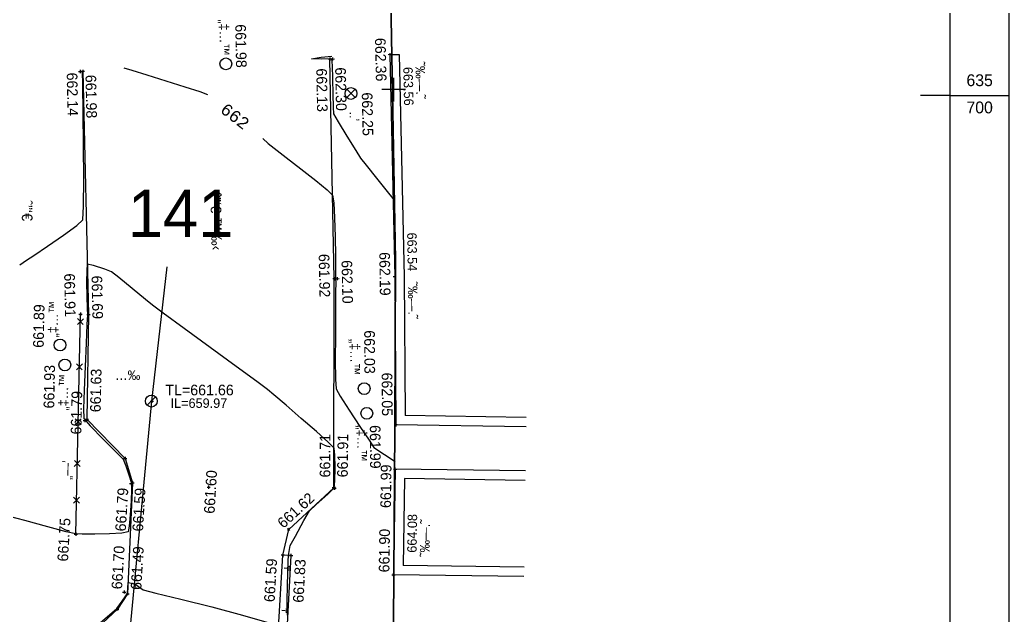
# Model space of a CAD drawing. Header units: millimetres. Extents: x 219878 to 220078, y 635585 to 635737.
# Drawn here: x 219959.2 to 220001.03, y 635677.78 to 635702.95 of the extents above; entities that cross this region are included whole.
import ezdxf
from ezdxf.enums import TextEntityAlignment as Align

# ---------------------------------------------------------------- set-up
doc = ezdxf.new("R2010")
doc.units = ezdxf.units.MM
for name, color, linetype in [('1201', 7, 'Continuous'), ('1202', 7, 'Continuous'), ('1502', 7, 'Continuous'), ('1511', 7, 'Continuous'), ('1602', 240, 'Continuous'), ('1603', 240, 'Continuous'), ('2401', 5, 'Continuous'), ('2404', 2, 'Continuous'), ('2418', 252, 'Continuous'), ('2511', 7, 'Continuous'), ('2602', 4, 'Continuous'), ('2603', 7, 'Continuous'), ('3906', 5, 'Continuous'), ('4402', 2, 'Continuous'), ('4801', 40, 'Byuv'), ('4804', 40, 'Continuous'), ('CONTINTERMEDIATE', 8, 'Continuous'), ('CONTPRINCIPAL', 8, 'Continuous'), ('CONTREGULAR', 8, 'Continuous')]:
    doc.layers.add(name, color=color, linetype=linetype)
doc.styles.add('HEBTXT', font='hebtxt')
doc.styles.add('MAVAT_HEBTXT', font='HEBTXT')
doc.styles.add('MONOTXT', font='monotxt')
doc.styles.add('mvt-mirym', font='mvt-mirym.shx')
doc.styles.add('TRHEBTXT', font='HEBTXT')
doc.linetypes.add('Byuv', pattern='A,36,-12,["chuc",mvt-mirym,S=3,R=0,X=0,Y=-1.5],-1.5', length=49.5)

# ---------------------------------------------------------------- blocks, each defined once
blk = doc.blocks.new('1502')
for points in [[(-0.27, 0), (0.27, 0)], [(0, 0.27), (0, -0.27)]]:
    blk.add_lwpolyline(points)
at = {"style": 'HEBTXT'}
blk.add_attdef('NAME', text='', height=1.6, dxfattribs=at).set_placement((0, 0.6), align=Align.CENTER)
blk.add_attdef('ELEV', text='', height=1.8, dxfattribs=at).set_placement((0, -0.6), align=Align.TOP_CENTER)
blk = doc.blocks.new('4801')
at = {"style": 'HEBTXT'}
blk.add_attdef('NUMBER', text='', height=1.6, dxfattribs=at).set_placement((0, 0.8), align=Align.CENTER)
for tag, p in [('DESC', (0, -0.8)), ('DIAM', (0, -3))]:
    blk.add_attdef(tag, text='', height=1.6, dxfattribs=at).set_placement(p, align=Align.TOP_CENTER)
at = {"style": 'HEBTXT', "flags": 1}
for tag, p in [('IL_IN', (0, -5.2)), ('IL_OUT', (0, -7.4)), ('MATERIAL', (0, -9.6)), ('SLOPE', (0, -11.8))]:
    blk.add_attdef(tag, text='', height=1.6, dxfattribs=at).set_placement(p, align=Align.TOP_CENTER)
blk = doc.blocks.new('4804')
blk.add_lwpolyline([(0.71, 0.71), (-0.71, -0.71)])
blk.add_circle((0, 0), 1)
at = {"style": 'HEBTXT'}
blk.add_attdef('NAME', text='', height=1.6, dxfattribs=at).set_placement((0, 1.4), align=Align.CENTER)
for tag, height, p in [('ELEV', 1.8, (0, -1.4)), ('D_NAME', 1.6, (0, -5.8)), ('NUMBER', 1.6, (0, -8))]:
    blk.add_attdef(tag, text='', height=height, dxfattribs=at).set_placement(p, align=Align.TOP_CENTER)
for tag, flags, p in [('DESC', 8, (0, -3.6)), ('COVER', 1, (0, -10.2)), ('MATERIAL', 1, (0, -12.4)), ('TL', 1, (0, -14.6)), ('IL', 1, (0, -16.8)), ('MANH_TYPE', 1, (0, -19))]:
    blk.add_attdef(tag, text='', height=1.6, dxfattribs=dict(at, flags=flags)).set_placement(p, align=Align.TOP_CENTER)
blk = doc.blocks.new('3906')
blk.add_circle((0, 0), 1)
at = {"style": 'HEBTXT'}
blk.add_attdef('NAME', text='', height=1.6, dxfattribs=at).set_placement((0, 1.4), align=Align.CENTER)
blk.add_attdef('ELEV', text='', height=1.8, dxfattribs=at).set_placement((0, -1.4), align=Align.TOP_CENTER)
for tag, flags, p in [('DESC', 8, (0, -3.6)), ('D_NAME', 1, (0, -5.8))]:
    blk.add_attdef(tag, text='', height=1.6, dxfattribs=dict(at, flags=flags)).set_placement(p, align=Align.TOP_CENTER)
blk = doc.blocks.new('4402')
for p, q in [((-0.71, -0.71), (0.71, 0.71)), ((-0.71, 0.71), (0.71, -0.71))]:
    blk.add_line(p, q)
blk.add_circle((0, 0), 1)
at = {"style": 'HEBTXT'}
blk.add_attdef('NAME', text='', height=1.6, dxfattribs=at).set_placement((0, 1.6), align=Align.CENTER)
for tag, height, p in [('ELEV', 1.8, (0, -1.6)), ('DESC', 1.6, (0, -4)), ('NUMBER', 1.6, (0, -6.2)), ('D_NAME', 1.6, (0, -8.4))]:
    blk.add_attdef(tag, text='', height=height, dxfattribs=at).set_placement(p, align=Align.TOP_CENTER)
blk = doc.blocks.new('2401')
at = {"style": 'HEBTXT', "flags": 8}
blk.add_attdef('COVER_TYPE', text='', height=1.8, dxfattribs=at).set_placement((0, 0.6), align=Align.CENTER)
blk = doc.blocks.new('2511')
at = {"style": 'HEBTXT', "flags": 8}
blk.add_attdef('TYPE', text='', height=1.6, dxfattribs=at).set_placement((0, 0.6), align=Align.CENTER)
blk = doc.blocks.new('2603-X')
for points in [[(-0.5, 0.5), (0.5, -0.5)], [(-0.5, -0.5), (0.5, 0.5)]]:
    blk.add_lwpolyline(points)
blk = doc.blocks.new('1511')
for points in [[(-0.8, 0), (-0.8, 1.2)], [(0, 0), (0, 3.2)], [(0.8, 0), (0.8, 1.2)]]:
    blk.add_lwpolyline(points)
blk = doc.blocks.new('2602')
at = {"style": 'HEBTXT'}
blk.add_attdef('HEIGHT', text='', height=1.6, dxfattribs=at).set_placement((-0.9, 0.6), align=Align.RIGHT)
at = {"style": 'HEBTXT', "flags": 8}
blk.add_attdef('FENCE_TYPE', (0.9, 0.6), '', height=1.6, dxfattribs=at)
blk = doc.blocks.new('1603')
at = {"style": 'HEBTXT'}
blk.add_attdef('PARCEL_NUM', text='', height=2.4, dxfattribs=at).set_placement((0, 1), align=Align.CENTER)
at = {"style": 'HEBTXT', "flags": 1}
for tag, p in [('LOT_NUM', (0, -1)), ('GUSH_SUFFI', (0, -3.2)), ('LEGAL_AREA', (0, -5.4)), ('ANALYTIC', (0, -7.6))]:
    blk.add_attdef(tag, text='', height=1.6, dxfattribs=at).set_placement(p, align=Align.TOP_CENTER)

msp = doc.modelspace()

# ---------------------------------------------------------------- linework, layer by layer
at = {"layer": '1201'}
for p, q in [((219975, 635700.5), (219975, 635699.5)), ((219975.5, 635700), (219974.5, 635700)), ((219998.533, 635699.748), (219997.283, 635699.748)), ((219998.533, 635699.748), (220001.033, 635699.748))]:
    msp.add_line(p, q, dxfattribs=at)
at = {"layer": '1202'}
for points in [[(219878.333, 635608.182), (220001.033, 635608.182), (220001.033, 635736.707), (219878.333, 635736.707), (219878.333, 635608.182)], [(219880.833, 635610.682), (219998.533, 635610.682), (219998.533, 635734.207), (219880.833, 635734.207), (219880.833, 635610.682)]]:
    msp.add_lwpolyline(points, dxfattribs=at)
at = {"layer": '1602'}
for points in [[(220001.033, 635675.361), (219999.54, 635675.4), (219999.19, 635670.68), (219974.96, 635671.27), (219975.05, 635685.69), (219975.08, 635692.8), (219974.69, 635714.77), (219973.97, 635731.44), (219973.727, 635736.707)], [(219974.69, 635714.77), (219975.08, 635692.8), (219975.05, 635685.69), (219974.96, 635671.27)]]:
    msp.add_lwpolyline(points, dxfattribs=at)
at = {"layer": '2404'}
for points in [[(219966.913, 635639.749), (219969.163, 635650.886), (219967.751, 635652.912), (219967.531, 635653.726), (219968.026, 635657.129), (219969.134, 635665.133), (219969.894, 635673.231), (219970.319, 635680.313), (219970.569, 635681.403), (219972.478, 635683.158), (219972.493, 635691.997), (219972.309, 635701.291)], [(219961.861, 635700.776), (219962.101, 635690.49), (219962.027, 635686.062), (219963.655, 635684.405), (219963.967, 635683.379), (219963.75, 635678.685), (219963.322, 635678.037), (219961.649, 635676.469)]]:
    msp.add_lwpolyline(points, dxfattribs=at)
at = {"layer": '2418'}
for points in [[(219970.292, 635673.176), (219970.672, 635680.302)], [(219970.672, 635680.302), (219970.319, 635680.313)]]:
    msp.add_lwpolyline(points, dxfattribs=at)
at = {"layer": '2511'}
msp.add_lwpolyline([(219961.562, 635681.206), (219961.764, 635690.502)], dxfattribs=at)
at = {"layer": '2602'}
for points in [[(219974.838, 635701.48), (219975.238, 635701.489)], [(219974.838, 635701.48), (219975.049, 635692.081), (219975.09, 635685.823)], [(219975.238, 635701.489), (219975.449, 635692.087), (219975.487, 635686.217)], [(219980.607, 635686.143), (219975.487, 635686.217)], [(219980.602, 635685.743), (219975.09, 635685.823)], [(219975.066, 635683.956), (219975.001, 635679.487)], [(219980.578, 635683.876), (219975.066, 635683.956)], [(219975.46, 635683.55), (219975.407, 635679.881)], [(219980.572, 635683.476), (219975.46, 635683.55)], [(219980.518, 635679.807), (219975.407, 635679.881)], [(219980.513, 635679.407), (219975.001, 635679.487)]]:
    msp.add_lwpolyline(points, dxfattribs=at)
at = {"layer": '4801', "ltscale": 0.1}
msp.add_lwpolyline([(219965.408, 635692.502), (219964.76, 635686.83), (219961.34, 635650.63), (219969.05, 635649.521)], dxfattribs=at)
at = {"layer": 'CONTINTERMEDIATE'}
msp.add_lwpolyline([(219962.414, 635677.296), (219962.986, 635677.79), (219963.292, 635678.058), (219963.524, 635678.37), (219963.745, 635678.691), (219963.772, 635679.157), (219964.063, 635679.099), (219964.41, 635678.85), (219964.946, 635678.713), (219966.001, 635678.452), (219967.311, 635678.123), (219968.612, 635677.781), (219969.643, 635677.479)], dxfattribs=at)
at = {"layer": 'CONTPRINCIPAL'}
for points in [[(219959.193, 635692.599), (219959.485, 635692.789), (219959.788, 635692.991), (219960.373, 635693.383), (219961.043, 635693.845), (219961.603, 635694.256), (219961.855, 635694.494), (219961.896, 635695.07), (219961.906, 635696.209), (219961.896, 635697.63), (219961.876, 635699.052), (219961.856, 635700.195), (219961.847, 635700.778)], [(219963.599, 635700.928), (219963.928, 635700.826), (219964.571, 635700.627), (219965.371, 635700.378), (219966.171, 635700.126), (219966.81, 635699.917), (219967.131, 635699.798)], [(219969.469, 635697.938), (219969.691, 635697.722), (219969.949, 635697.524), (219970.457, 635697.137), (219971.086, 635696.654), (219971.709, 635696.165), (219972.197, 635695.763), (219972.423, 635695.539), (219972.469, 635695.22), (219972.502, 635694.581), (219972.524, 635693.781), (219972.539, 635692.978), (219972.547, 635692.333), (219972.552, 635692.004), (219972.555, 635691.851), (219972.552, 635691.433), (219972.545, 635690.615), (219972.539, 635689.596), (219972.538, 635688.578), (219972.547, 635687.761), (219972.572, 635687.347), (219972.744, 635687.032), (219973.121, 635686.441), (219973.571, 635685.761), (219973.962, 635685.176), (219974.164, 635684.874), (219974.622, 635684.567), (219975.074, 635684.27)]]:
    msp.add_lwpolyline(points, dxfattribs=at)
at = {"layer": 'CONTREGULAR'}
for points in [[(219974.977, 635695.397), (219974.739, 635695.696), (219974.298, 635696.251), (219973.857, 635696.807), (219973.623, 635697.109), (219973.415, 635697.432), (219973.036, 635698.035), (219972.665, 635698.642), (219972.481, 635698.976), (219972.461, 635699.261), (219972.449, 635699.816), (219972.439, 635700.461), (219972.423, 635701.015), (219972.396, 635701.297), (219971.957, 635701.296), (219971.533, 635701.299), (219971.941, 635701.376), (219972.393, 635701.415)], [(219970.534, 635677.709), (219970.508, 635677.943), (219970.503, 635678.412), (219970.513, 635678.999), (219970.53, 635679.588), (219970.547, 635680.061), (219970.556, 635680.302), (219970.633, 635680.719), (219970.848, 635681.124), (219971.211, 635681.786), (219971.44, 635682.183), (219971.73, 635682.452), (219972.215, 635682.888), (219972.489, 635683.166), (219972.514, 635683.459), (219972.525, 635684.008), (219972.517, 635684.555), (219972.484, 635684.841), (219972.24, 635685.086), (219971.736, 635685.541), (219971.099, 635686.1), (219970.457, 635686.654), (219969.938, 635687.096), (219969.671, 635687.319), (219969.224, 635687.652), (219968.343, 635688.299), (219967.244, 635689.103), (219966.145, 635689.906), (219965.263, 635690.552), (219964.813, 635690.883), (219964.509, 635691.129), (219963.947, 635691.591), (219963.383, 635692.05), (219963.075, 635692.291), (219962.79, 635692.407), (219962.318, 635692.57), (219962.05, 635692.619), (219962.024, 635692.362), (219962.022, 635691.854), (219962.033, 635691.259), (219962.047, 635690.746), (219962.053, 635690.481), (219962.036, 635690.075), (219961.998, 635689.278), (219961.953, 635688.286), (219961.915, 635687.295), (219961.896, 635686.5), (219961.91, 635686.097), (219962.173, 635685.78), (219962.719, 635685.224), (219963.276, 635684.673), (219963.569, 635684.37), (219963.677, 635684.095), (219963.833, 635683.631), (219963.915, 635683.347), (219963.914, 635683.091), (219963.898, 635682.594), (219963.869, 635682.021), (219963.827, 635681.534), (219963.772, 635681.299), (219963.514, 635681.25), (219962.989, 635681.218), (219962.371, 635681.203), (219961.837, 635681.201), (219961.562, 635681.21), (219961.161, 635681.307), (219960.381, 635681.516), (219959.41, 635681.778), (219958.438, 635682.037)]]:
    msp.add_lwpolyline(points, dxfattribs=at)

# ---------------------------------------------------------------- block references
at = {"layer": '1502'}
ref = msp.add_blockref('1502', (219974.838, 635701.48, 662.355), dxfattribs=dict(at, xscale=0.25, yscale=0.25, zscale=0.25, rotation=271.2860282164304))
ref.add_attrib('ELEV', '662.36', dxfattribs={"layer": '0', "height": 0.45, "rotation": 271.286, "style": 'HEBTXT'}).set_placement((219974.684, 635701.274), align=Align.TOP_CENTER)
ref = msp.add_blockref('1502', (219972.309, 635701.291, 662.127), dxfattribs=dict(at, xscale=0.2499999999999999, yscale=0.2499999999999999, zscale=0.2499999999999999, rotation=271.1341775754862))
ref.add_attrib('ELEV', '662.13', dxfattribs={"layer": '0', "height": 0.45, "rotation": 271.1342, "style": 'HEBTXT'}).set_placement((219972.199, 635699.984), align=Align.TOP_CENTER)
ref = msp.add_blockref('1502', (219972.43, 635701.296, 662.305), dxfattribs=dict(at, xscale=0.2499999999999999, yscale=0.2499999999999999, zscale=0.2499999999999999, rotation=91.2150706736243))
ref.add_attrib('ELEV', '662.30', dxfattribs={"layer": '0', "height": 0.45, "rotation": 271.2151, "style": 'HEBTXT'}).set_placement((219972.999, 635700.028), align=Align.TOP_CENTER)
ref = msp.add_blockref('1502', (219961.746, 635700.766, 662.137), dxfattribs=dict(at, xscale=0.25, yscale=0.25, zscale=0.25))
ref.add_attrib('ELEV', '662.14', dxfattribs={"layer": '0', "height": 0.45, "rotation": 271.1342, "style": 'HEBTXT'}).set_placement((219961.647, 635699.806), align=Align.TOP_CENTER)
ref = msp.add_blockref('1502', (219961.861, 635700.776, 661.979), dxfattribs=dict(at, xscale=0.25, yscale=0.25, zscale=0.25))
ref.add_attrib('ELEV', '661.98', dxfattribs={"layer": '0', "height": 0.45, "rotation": 271.1342, "style": 'HEBTXT'}).set_placement((219962.441, 635699.713), align=Align.TOP_CENTER)
ref = msp.add_blockref('1502', (219972.493, 635691.997, 661.921), dxfattribs=dict(at, xscale=0.2499999999999999, yscale=0.2499999999999999, zscale=0.2499999999999999, rotation=271.1341775754862))
ref.add_attrib('ELEV', '661.92', dxfattribs={"layer": '0', "height": 0.45, "rotation": 271.1342, "style": 'HEBTXT'}).set_placement((219972.302, 635692.139), align=Align.TOP_CENTER)
ref = msp.add_blockref('1502', (219975.049, 635692.081, 662.188), dxfattribs=dict(at, xscale=0.25, yscale=0.25, zscale=0.25, rotation=270.8307013365401))
ref.add_attrib('ELEV', '662.19', dxfattribs={"layer": '0', "height": 0.45, "rotation": 270.8307, "style": 'HEBTXT'}).set_placement((219974.859, 635692.213), align=Align.TOP_CENTER)
ref = msp.add_blockref('1502', (219972.627, 635692.008, 662.103), dxfattribs=dict(at, xscale=0.2499999999999999, yscale=0.2499999999999999, zscale=0.2499999999999999, rotation=91.2150706736243))
ref.add_attrib('ELEV', '662.10', dxfattribs={"layer": '0', "height": 0.45, "rotation": 271.2151, "style": 'HEBTXT'}).set_placement((219973.268, 635691.876), align=Align.TOP_CENTER)
ref = msp.add_blockref('1502', (219961.764, 635690.502, 661.913), dxfattribs=dict(at, xscale=0.25, yscale=0.25, zscale=0.25))
ref.add_attrib('ELEV', '661.91', dxfattribs={"layer": '0', "height": 0.45, "rotation": 271.1342, "style": 'HEBTXT'}).set_placement((219961.54, 635691.314), align=Align.TOP_CENTER)
ref = msp.add_blockref('1502', (219962.101, 635690.49, 661.693), dxfattribs=dict(at, xscale=0.25, yscale=0.25, zscale=0.25))
ref.add_attrib('ELEV', '661.69', dxfattribs={"layer": '0', "height": 0.45, "rotation": 271.1342, "style": 'HEBTXT'}).set_placement((219962.698, 635691.222), align=Align.TOP_CENTER)
ref = msp.add_blockref('1502', (219962.027, 635686.062, 661.633), dxfattribs=dict(at, xscale=0.25, yscale=0.25, zscale=0.25))
ref.add_attrib('ELEV', '661.63', dxfattribs={"layer": '0', "height": 0.45, "rotation": 88.7552, "style": 'HEBTXT'}).set_placement((219962.184, 635687.284), align=Align.TOP_CENTER)
ref = msp.add_blockref('1502', (219975.09, 635685.823, 662.046), dxfattribs=dict(at, xscale=0.25, yscale=0.25, zscale=0.25, rotation=270.3753744566495))
ref.add_attrib('ELEV', '662.05', dxfattribs={"layer": '0', "height": 0.45, "rotation": 270.3754, "style": 'HEBTXT'}).set_placement((219974.954, 635687.117), align=Align.TOP_CENTER)
ref = msp.add_blockref('1502', (219961.943, 635686.013, 661.793), dxfattribs=dict(at, xscale=0.25, yscale=0.25, zscale=0.25))
ref.add_attrib('ELEV', '661.79', dxfattribs={"layer": '0', "height": 0.45, "rotation": 88.7552, "style": 'HEBTXT'}).set_placement((219961.366, 635686.343), align=Align.TOP_CENTER)
ref = msp.add_blockref('1502', (219972.478, 635683.158, 661.71), dxfattribs=dict(at, xscale=0.25, yscale=0.25, zscale=0.25, rotation=269.902767748975))
ref.add_attrib('ELEV', '661.71', dxfattribs={"layer": '0', "height": 0.45, "rotation": 89.9028, "style": 'HEBTXT'}).set_placement((219971.876, 635684.52), align=Align.TOP_CENTER)
ref = msp.add_blockref('1502', (219972.512, 635683.15, 661.906), dxfattribs=dict(at, xscale=0.25, yscale=0.25, zscale=0.25, rotation=89.2561927643335))
ref.add_attrib('ELEV', '661.91', dxfattribs={"layer": '0', "height": 0.45, "rotation": 89.2562, "style": 'HEBTXT'}).set_placement((219972.623, 635684.53), align=Align.TOP_CENTER)
at = {"layer": '1502', "xscale": 0.25, "yscale": 0.25, "zscale": 0.25}
for p in [(219963.655, 635684.405, 661.615), (219963.322, 635678.037, 661.454)]:
    msp.add_blockref('1502', p, dxfattribs=at)
at = {"layer": '1502'}
ref = msp.add_blockref('1502', (219975.066, 635683.956, 661.993), dxfattribs=dict(at, xscale=0.25, yscale=0.25, zscale=0.25, rotation=89.16671222062068))
ref.add_attrib('ELEV', '661.99', dxfattribs={"layer": '0', "height": 0.45, "rotation": 89.1667, "style": 'HEBTXT'}).set_placement((219974.451, 635683.232), align=Align.TOP_CENTER)
ref = msp.add_blockref('1502', (219967.181, 635683.191, 661.602), dxfattribs=dict(at, xscale=0.25, yscale=0.25, zscale=0.25))
ref.add_attrib('ELEV', '661.60', dxfattribs={"layer": '0', "height": 0.45, "rotation": 86.5657, "style": 'HEBTXT'}).set_placement((219967.035, 635683.003), align=Align.TOP_CENTER)
ref = msp.add_blockref('1502', (219963.902, 635683.341, 661.789), dxfattribs=dict(at, xscale=0.25, yscale=0.25, zscale=0.25))
ref.add_attrib('ELEV', '661.79', dxfattribs={"layer": '0', "height": 0.45, "rotation": 86.5657, "style": 'HEBTXT'}).set_placement((219963.282, 635682.256), align=Align.TOP_CENTER)
ref = msp.add_blockref('1502', (219963.967, 635683.379, 661.589), dxfattribs=dict(at, xscale=0.25, yscale=0.25, zscale=0.25))
ref.add_attrib('ELEV', '661.59', dxfattribs={"layer": '0', "height": 0.45, "rotation": 86.5657, "style": 'HEBTXT'}).set_placement((219964.009, 635682.252), align=Align.TOP_CENTER)
ref = msp.add_blockref('1502', (219970.569, 635681.403, 661.615), dxfattribs=dict(at, xscale=0.2499999999999999, yscale=0.2499999999999999, zscale=0.2499999999999999, rotation=222.5932424280536))
ref.add_attrib('ELEV', '661.62', dxfattribs={"layer": '0', "height": 0.45, "rotation": 42.5932, "style": 'HEBTXT'}).set_placement((219970.717, 635682.376), align=Align.TOP_CENTER)
ref = msp.add_blockref('1502', (219961.562, 635681.206, 661.75), dxfattribs=dict(at, xscale=0.25, yscale=0.25, zscale=0.25))
ref.add_attrib('ELEV', '661.75', dxfattribs={"layer": '0', "height": 0.45, "rotation": 86.5657, "style": 'HEBTXT'}).set_placement((219960.837, 635680.982), align=Align.TOP_CENTER)
ref = msp.add_blockref('1502', (219975.001, 635679.487, 661.904), dxfattribs=dict(at, xscale=0.25, yscale=0.25, zscale=0.25, rotation=89.16671222062068))
ref.add_attrib('ELEV', '661.90', dxfattribs={"layer": '0', "height": 0.45, "rotation": 89.1667, "style": 'HEBTXT'}).set_placement((219974.386, 635680.511), align=Align.TOP_CENTER)
ref = msp.add_blockref('1502', (219963.606, 635678.754, 661.702), dxfattribs=dict(at, xscale=0.25, yscale=0.25, zscale=0.25))
ref.add_attrib('ELEV', '661.70', dxfattribs={"layer": '0', "height": 0.45, "rotation": 86.5657, "style": 'HEBTXT'}).set_placement((219963.124, 635679.807), align=Align.TOP_CENTER)
ref = msp.add_blockref('1502', (219963.75, 635678.685, 661.487), dxfattribs=dict(at, xscale=0.25, yscale=0.25, zscale=0.25))
ref.add_attrib('ELEV', '661.49', dxfattribs={"layer": '0', "height": 0.45, "rotation": 86.5657, "style": 'HEBTXT'}).set_placement((219963.936, 635679.781), align=Align.TOP_CENTER)
ref = msp.add_blockref('1502', (219970.319, 635680.313, 661.588), dxfattribs=dict(at, xscale=0.2499999999999999, yscale=0.2499999999999999, zscale=0.2499999999999999, rotation=266.5657247326024))
ref.add_attrib('ELEV', '661.59', dxfattribs={"layer": '0', "height": 0.45, "rotation": 86.5657, "style": 'HEBTXT'}).set_placement((219969.575, 635679.266), align=Align.TOP_CENTER)
ref = msp.add_blockref('1502', (219970.672, 635680.302, 661.828), dxfattribs=dict(at, xscale=0.2499999999999999, yscale=0.2499999999999999, zscale=0.2499999999999999, rotation=86.94754508956775))
ref.add_attrib('ELEV', '661.83', dxfattribs={"layer": '0', "height": 0.45, "rotation": 86.9475, "style": 'HEBTXT'}).set_placement((219970.789, 635679.239), align=Align.TOP_CENTER)
at = {"layer": '1511', "xscale": 0.085, "yscale": 0.085, "zscale": 0.085, "rotation": 86.94754508956775}
for p in [(219970.642, 635679.748), (219970.547, 635677.953)]:
    msp.add_blockref('1511', p, dxfattribs=at)
at = {"layer": '1603'}
ref = msp.add_blockref('1603', (219965.992, 635694.767), dxfattribs=at)
ref.add_attrib('PARCEL_NUM', '141', dxfattribs={"layer": '0', "height": 2, "style": 'MAVAT_HEBTXT'}).set_placement((219965.992, 635694.767), align=Align.MIDDLE)
at = {"layer": '2401'}
ref = msp.add_blockref('2401', (219962.009, 635694.45), dxfattribs=dict(at, xscale=0.25, yscale=0.25, zscale=0.25, rotation=271.3366218633666))
ref.add_attrib('COVER_TYPE', 'ˆ”‘€ ™‰‹', dxfattribs={"layer": '0', "height": 0.45, "rotation": 271.3366, "style": 'HEBTXT', "flags": 8}).set_placement((219967.278, 635694.42), align=Align.CENTER)
ref = msp.add_blockref('2401', (219957.147, 635694.381), dxfattribs=dict(at, xscale=0.25, yscale=0.25, zscale=0.25, rotation=78.30517929189536))
ref.add_attrib('COVER_TYPE', 'ˆ”‘€ ', dxfattribs={"layer": '0', "height": 0.45, "rotation": 271.1342, "style": 'HEBTXT', "flags": 8}).set_placement((219959.278, 635694.791), align=Align.CENTER)
at = {"layer": '2511'}
ref = msp.add_blockref('2511', (219961.638, 635684.682), dxfattribs=dict(at, xscale=0.25, yscale=0.25, zscale=0.25, rotation=88.75517143566182))
ref.add_attrib('TYPE', ' „—’', dxfattribs={"layer": '0', "height": 0.4, "rotation": 88.7552, "style": 'HEBTXT', "flags": 8}).set_placement((219961.378, 635683.835), align=Align.CENTER)
at = {"layer": '2602'}
ref = msp.add_blockref('2602', (219975.265, 635701.003), dxfattribs=dict(at, xscale=0.25, yscale=0.25, zscale=0.25, rotation=271.2860282155503))
ref.add_attrib('FENCE_TYPE', '˜‰—.˜', (219975.922, 635701.175), dxfattribs={"layer": '0', "height": 0.4, "rotation": 271.286, "style": 'HEBTXT', "flags": 8})
ref.add_attrib('HEIGHT', '663.56', dxfattribs={"layer": '0', "height": 0.4, "rotation": 271.286, "style": 'HEBTXT'}).set_placement((219975.446, 635699.32), align=Align.RIGHT)
at = {"layer": '2602', "xscale": 0.25, "yscale": 0.25, "zscale": 0.25, "rotation": 270.8307013349929}
msp.add_blockref('2602', (219975.452, 635692.092), dxfattribs=at).add_auto_attribs({'FENCE_TYPE': '˜‰—.˜', 'HEIGHT': '663.54'})
at = {"layer": '2602'}
ref = msp.add_blockref('2602', (219974.994, 635680.852), dxfattribs=dict(at, xscale=0.25, yscale=0.25, zscale=0.25, rotation=89.1667122185737))
ref.add_attrib('FENCE_TYPE', '˜‰—.˜', (219976.517, 635680.245), dxfattribs={"layer": '0', "height": 0.4, "rotation": 89.1667, "style": 'HEBTXT', "flags": 8})
ref.add_attrib('HEIGHT', '664.08', dxfattribs={"layer": '0', "height": 0.4, "rotation": 89.1667, "style": 'HEBTXT'}).set_placement((219975.999, 635682.051), align=Align.RIGHT)
at = {"layer": '2603', "xscale": 0.25, "yscale": 0.25, "zscale": 0.25, "rotation": 88.75517143566182}
for p in [(219961.757, 635690.191), (219961.716, 635688.28), (219961.665, 635685.954), (219961.627, 635684.19), (219961.593, 635682.638)]:
    msp.add_blockref('2603-X', p, dxfattribs=at)
at = {"layer": '3906'}
ref = msp.add_blockref('3906', (219967.91, 635701.09, 661.98), dxfattribs=dict(at, xscale=0.25, yscale=0.25, zscale=0.25))
ref.add_attrib('ELEV', '661.98', dxfattribs={"layer": '0', "height": 0.45, "rotation": 271.1342, "style": 'HEBTXT'}).set_placement((219968.774, 635701.85, 661.98), align=Align.TOP_CENTER)
ref.add_attrib('DESC', '„‡…™', dxfattribs={"layer": '0', "height": 0.4, "rotation": 271.1342, "style": 'HEBTXT', "flags": 8}).set_placement((219968.048, 635702.208, 661.98), align=Align.TOP_CENTER)
ref = msp.add_blockref('3906', (219960.897, 635689.201, 661.894), dxfattribs=dict(at, xscale=0.25, yscale=0.25, zscale=0.25))
ref.add_attrib('ELEV', '661.89', dxfattribs={"layer": '0', "height": 0.45, "rotation": 88.7552, "style": 'HEBTXT'}).set_placement((219959.774, 635690.009), align=Align.TOP_CENTER)
ref.add_attrib('DESC', '„‡…™', dxfattribs={"layer": '0', "height": 0.4, "rotation": 88.7552, "style": 'HEBTXT', "flags": 8}).set_placement((219960.412, 635690.301, 661.894), align=Align.TOP_CENTER)
ref = msp.add_blockref('3906', (219973.759, 635687.358, 662.027), dxfattribs=dict(at, xscale=0.25, yscale=0.25, zscale=0.25))
ref.add_attrib('ELEV', '662.03', dxfattribs={"layer": '0', "height": 0.45, "rotation": 270.3754, "style": 'HEBTXT'}).set_placement((219974.214, 635688.906), align=Align.TOP_CENTER)
ref.add_attrib('DESC', '„‡…™', dxfattribs={"layer": '0', "height": 0.4, "rotation": 270.3754, "style": 'HEBTXT', "flags": 8}).set_placement((219973.573, 635688.686, 662.027), align=Align.TOP_CENTER)
ref = msp.add_blockref('3906', (219961.102, 635688.359, 661.926), dxfattribs=dict(at, xscale=0.25, yscale=0.25, zscale=0.25))
ref.add_attrib('ELEV', '661.93', dxfattribs={"layer": '0', "height": 0.45, "rotation": 88.7552, "style": 'HEBTXT'}).set_placement((219960.218, 635687.444), align=Align.TOP_CENTER)
ref.add_attrib('DESC', '„‡…™', dxfattribs={"layer": '0', "height": 0.4, "rotation": 88.7552, "style": 'HEBTXT', "flags": 8}).set_placement((219960.838, 635687.207, 661.926), align=Align.TOP_CENTER)
ref = msp.add_blockref('3906', (219973.868, 635686.313, 661.994), dxfattribs=dict(at, xscale=0.25, yscale=0.25, zscale=0.25))
ref.add_attrib('ELEV', '661.99', dxfattribs={"layer": '0', "height": 0.45, "rotation": 270.3754, "style": 'HEBTXT'}).set_placement((219974.452, 635684.896), align=Align.TOP_CENTER)
ref.add_attrib('DESC', '„‡…™', dxfattribs={"layer": '0', "height": 0.4, "rotation": 270.3754, "style": 'HEBTXT', "flags": 8}).set_placement((219973.868, 635685.035, 661.994), align=Align.TOP_CENTER)
at = {"layer": '4402'}
ref = msp.add_blockref('4402', (219973.198, 635699.839, 662.253), dxfattribs=dict(at, xscale=0.25, yscale=0.25, zscale=0.25))
ref.add_attrib('ELEV', '662.25', dxfattribs={"layer": '0', "height": 0.45, "rotation": 271.2151, "style": 'HEBTXT'}).set_placement((219974.124, 635698.969), align=Align.TOP_CENTER)
ref.add_attrib('DESC', '..’', dxfattribs={"layer": '0', "height": 0.4, "rotation": 271.2151, "style": 'HEBTXT'}).set_placement((219973.544, 635698.872, 662.253), align=Align.TOP_CENTER)
at = {"layer": '4801'}
ref = msp.add_blockref('4801', (219964.76, 635686.83), dxfattribs=dict(at, xscale=0.25, yscale=0.25, zscale=0.25))
ref.add_attrib('DESC', 'IL=659.97', dxfattribs={"layer": '0', "height": 0.4, "style": 'HEBTXT'}).set_placement((219966.77, 635686.943), align=Align.TOP_CENTER)
at = {"layer": '4804'}
ref = msp.add_blockref('4804', (219964.76, 635686.83, 661.62), dxfattribs=dict(at, xscale=0.25, yscale=0.25, zscale=0.25))
ref.add_attrib('DESC', '…‰', dxfattribs={"layer": '0', "height": 0.4, "style": 'HEBTXT', "flags": 8}).set_placement((219963.755, 635688.124, 661.62), align=Align.TOP_CENTER)
ref = msp.add_blockref('1502', (219964.777, 635686.825, 661.66), dxfattribs=dict(at, xscale=0.25, yscale=0.25, zscale=0.25))
ref.add_attrib('ELEV', 'TL=661.66', dxfattribs={"layer": '0', "height": 0.45, "style": 'HEBTXT'}).set_placement((219966.796, 635687.524), align=Align.TOP_CENTER)

# ---------------------------------------------------------------- texts
at = {"layer": '1201', "style": 'TRHEBTXT'}
msp.add_text('635', height=0.5, dxfattribs=at).set_placement((219999.783, 635699.998), align=Align.BOTTOM_CENTER)
msp.add_text('700', height=0.5, dxfattribs=at).set_placement((219999.783, 635699.498), align=Align.TOP_CENTER)
at = {"layer": 'CONTPRINCIPAL', "style": 'MONOTXT'}
msp.add_text('662', height=0.5, rotation=-38, dxfattribs=at).set_placement((219968.297, 635698.875, 662), align=Align.MIDDLE)

doc.saveas('drawing.dxf')
